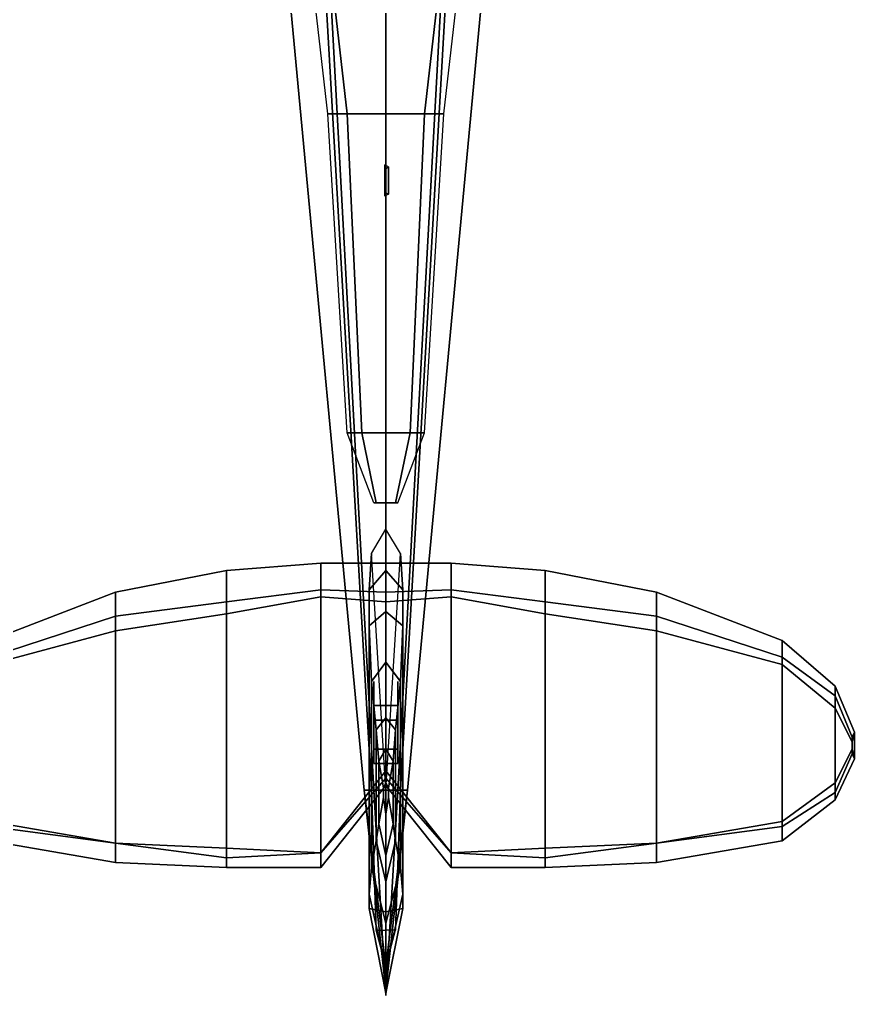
# Model space of a CAD drawing. Header units: millimetres. Extents: x -5.6 to 12, y -5 to 5.
# Drawn here: x -1.517 to 1.94, y -4.98 to -0.94 of the extents above; entities that cross this region are included whole.
import ezdxf

# ---------------------------------------------------------------- set-up
doc = ezdxf.new("R2010")
doc.units = ezdxf.units.MM
for name, color, linetype in [('hull2', 3, 'Continuous'), ('shassis', 4, 'Continuous'), ('wheels', 2, 'Continuous')]:
    doc.layers.add(name, color=color, linetype=linetype)

msp = doc.modelspace()

# ---------------------------------------------------------------- linework, layer by layer
for points in [[(0, -0.63, 2.74), (0, -1.33, 2.68), (0.16, -1.33, 2.6), (0.24, -0.63, 2.64)], [(0.16, -1.33, 2.6), (0.24, -1.33, 2.27), (0.32, -0.63, 2.22), (0.24, -0.63, 2.64)], [(0, -0.82, 2.54), (0, -4.13, 2.41), (0.05, -4.13, 2.33), (0.23, -0.82, 2.46)], [(0.25, -0.82, 1.41), (0.06, -4.13, 1.78), (0, -4.13, 1.72), (0, -0.82, 1.35)], [(0.05, -4.13, 2.33), (0.09, -4.13, 2.12), (0.4, -0.82, 2.03), (0.23, -0.82, 2.46)], [(0.09, -4.13, 1.85), (0.06, -4.13, 1.78), (0.25, -0.82, 1.41), (0.4, -0.82, 1.63)], [(0.09, -4.13, 2.12), (0.09, -4.13, 1.85), (0.4, -0.82, 1.63), (0.4, -0.82, 2.03)], [(0, -1.33, 2.68), (0, -2.65, 2.52), (0.1, -2.65, 2.48), (0.16, -1.33, 2.6)], [(0.1, -2.65, 2.48), (0.16, -2.65, 2.22), (0.24, -1.33, 2.27), (0.16, -1.33, 2.6)], [(0.01, -1.55, 2.64), (-0.005, -1.5415, 2.6415), (-0.005, -1.6543, 3.2816), (0.01, -1.6629, 3.2801)], [(-0.005, -1.5415, 2.6415), (-0.005, -1.5585, 2.6385), (-0.005, -1.6714, 3.2786), (-0.005, -1.6543, 3.2816)], [(-0.005, -1.5585, 2.6385), (0.01, -1.55, 2.64), (0.01, -1.6629, 3.2801), (-0.005, -1.6714, 3.2786)], [(0, -2.65, 2.52), (0, -2.94, 2.45), (0.04, -2.94, 2.43), (0.1, -2.65, 2.48)], [(0.04, -2.94, 2.43), (0.05, -2.94, 2.31), (0.16, -2.65, 2.22), (0.1, -2.65, 2.48)], [(0, -2.94, 2.45), (0, -2.94, 2.31), (0.05, -2.94, 2.31), (0.04, -2.94, 2.43)], [(0.07, -3.3, 2.55), (0.06, -3.15, 2.37), (0, -3.05, 2.45), (0, -3.22, 2.55)], [(0.07, -4.13, 2.55), (0, -4.13, 2.41), (0.06, -3.15, 2.37), (0.07, -3.3, 2.55)], [(0.27, -3.3, 2.2), (0, -3.31, 2.2), (0, -3.19, 2.29), (0.27, -3.19, 2.29)], [(0.27, -3.19, 2.29), (0, -3.19, 2.29), (0, -3.35, 2.36), (0.27, -3.33, 2.36)], [(0.66, -3.35, 2.21), (0.27, -3.3, 2.2), (0.27, -3.19, 2.29), (0.66, -3.22, 2.29)], [(0.66, -3.22, 2.29), (0.27, -3.19, 2.29), (0.27, -3.33, 2.36), (0.66, -3.4, 2.36)], [(0.07, -3.45, 2.94), (0.07, -3.3, 2.55), (0, -3.22, 2.55), (0, -3.39, 2.94)], [(1.12, -3.41, 2.23), (0.66, -3.35, 2.21), (0.66, -3.22, 2.29), (1.12, -3.31, 2.29)], [(1.12, -3.31, 2.29), (0.66, -3.22, 2.29), (0.66, -3.4, 2.36), (1.12, -3.47, 2.36)], [(0.27, -4.39, 2.2), (0, -4.08, 2.2), (0, -3.31, 2.2), (0.27, -3.3, 2.2)], [(0.07, -4.13, 2.94), (0.07, -4.13, 2.55), (0.07, -3.3, 2.55), (0.07, -3.45, 2.94)], [(0.66, -4.37, 2.21), (0.27, -4.39, 2.2), (0.27, -3.3, 2.2), (0.66, -3.35, 2.21)], [(1.64, -3.58, 2.25), (1.12, -3.41, 2.23), (1.12, -3.31, 2.29), (1.64, -3.51, 2.29)], [(1.64, -3.51, 2.29), (1.12, -3.31, 2.29), (1.12, -3.47, 2.36), (1.64, -3.61, 2.36)], [(0, -3.35, 2.36), (0, -4.05, 2.36), (0.27, -4.39, 2.36), (0.27, -3.33, 2.36)], [(0.27, -3.33, 2.36), (0.27, -4.39, 2.36), (0.66, -4.41, 2.36), (0.66, -3.4, 2.36)], [(1.12, -4.35, 2.23), (0.66, -4.37, 2.21), (0.66, -3.35, 2.21), (1.12, -3.41, 2.23)], [(0.06, -3.68, 3.33), (0.07, -3.45, 2.94), (0, -3.39, 2.94), (0, -3.6, 3.33)], [(0.66, -3.4, 2.36), (0.66, -4.41, 2.36), (1.12, -4.35, 2.36), (1.12, -3.47, 2.36)], [(1.64, -4.28, 2.25), (1.12, -4.35, 2.23), (1.12, -3.41, 2.23), (1.64, -3.58, 2.25)], [(0.06, -4.13, 3.33), (0.07, -4.13, 2.94), (0.07, -3.45, 2.94), (0.06, -3.68, 3.33)], [(1.12, -3.47, 2.36), (1.12, -4.35, 2.36), (1.64, -4.26, 2.36), (1.64, -3.61, 2.36)], [(1.86, -3.74, 2.26), (1.64, -3.58, 2.25), (1.64, -3.51, 2.29), (1.86, -3.7, 2.29)], [(1.86, -3.7, 2.29), (1.64, -3.51, 2.29), (1.64, -3.61, 2.36), (1.86, -3.79, 2.34)], [(1.86, -4.14, 2.26), (1.64, -4.28, 2.25), (1.64, -3.58, 2.25), (1.86, -3.74, 2.26)], [(0.04, -3.88, 3.61), (0.06, -3.68, 3.33), (0, -3.6, 3.33), (0, -3.83, 3.61)], [(1.64, -3.61, 2.36), (1.64, -4.26, 2.36), (1.86, -4.1, 2.34), (1.86, -3.79, 2.34)], [(0.04, -4.13, 3.61), (0.06, -4.13, 3.33), (0.06, -3.68, 3.33), (0.04, -3.88, 3.61)], [(1.93, -3.91, 2.27), (1.86, -3.74, 2.26), (1.86, -3.7, 2.29), (1.94, -3.89, 2.29)], [(1.94, -3.89, 2.29), (1.86, -3.7, 2.29), (1.86, -3.79, 2.34), (1.93, -3.93, 2.33)], [(1.93, -3.98, 2.27), (1.86, -4.14, 2.26), (1.86, -3.74, 2.26), (1.93, -3.91, 2.27)], [(1.86, -3.79, 2.34), (1.86, -4.1, 2.34), (1.93, -3.96, 2.33), (1.93, -3.93, 2.33)], [(0.03, -4.01, 3.72), (0.04, -3.88, 3.61), (0, -3.83, 3.61), (0, -3.96, 3.72)], [(0.03, -4.13, 3.72), (0.04, -4.13, 3.61), (0.04, -3.88, 3.61), (0.03, -4.01, 3.72)], [(1.94, -3.89, 2.29), (1.94, -4, 2.29), (1.93, -3.98, 2.27), (1.93, -3.91, 2.27)], [(1.93, -3.93, 2.33), (1.93, -3.96, 2.33), (1.94, -4, 2.29), (1.94, -3.89, 2.29)], [(0.01, -4.12, 3.78), (0.03, -4.01, 3.72), (0, -3.96, 3.72), (0, -4.1, 3.8)], [(1.93, -3.96, 2.33), (1.86, -4.1, 2.34), (1.86, -4.17, 2.29), (1.94, -4, 2.29)], [(1.94, -4, 2.29), (1.86, -4.17, 2.29), (1.86, -4.14, 2.26), (1.93, -3.98, 2.27)], [(0.01, -4.13, 3.78), (0.03, -4.13, 3.72), (0.03, -4.01, 3.72), (0.01, -4.12, 3.78)], [(0.27, -4.39, 2.36), (0, -4.05, 2.36), (0, -4.11, 2.29), (0.27, -4.45, 2.29)], [(0.27, -4.45, 2.29), (0, -4.11, 2.29), (0, -4.08, 2.2), (0.27, -4.39, 2.2)], [(0, -4.1, 3.8), (0, -4.13, 3.8), (0.01, -4.13, 3.78), (0.01, -4.12, 3.78)], [(1.86, -4.1, 2.34), (1.64, -4.26, 2.36), (1.64, -4.34, 2.29), (1.86, -4.17, 2.29)], [(0, -4.96, 2.22), (0, -4.86, 1.97), (0.09, -4.13, 1.85), (0.09, -4.13, 2.12)], [(0, -4.98, 2.34), (0, -4.96, 2.22), (0.09, -4.13, 2.12), (0.05, -4.13, 2.33)], [(0, -4.13, 2.41), (0, -4.98, 2.34), (0, -4.98, 2.34), (0.05, -4.13, 2.33)], [(0, -4.86, 1.97), (0.04, -4.71, 1.81), (0.06, -4.13, 1.78), (0.09, -4.13, 1.85)], [(0.06, -4.13, 1.78), (0.04, -4.71, 1.81), (0, -4.71, 1.81), (0, -4.13, 1.72)], [(0.07, -4.62, 2.55), (0, -4.634, 2.3685), (0, -4.13, 2.41), (0.07, -4.13, 2.55)], [(0, -4.13, 3.8), (0, -4.23, 3.8), (0.01, -4.16, 3.78), (0.01, -4.13, 3.78)], [(0, -4.23, 3.8), (0, -4.4, 3.72), (0.03, -4.27, 3.72), (0.01, -4.16, 3.78)], [(0.01, -4.16, 3.78), (0.03, -4.27, 3.72), (0.03, -4.13, 3.72), (0.01, -4.13, 3.78)], [(0.03, -4.27, 3.72), (0.04, -4.34, 3.61), (0.04, -4.13, 3.61), (0.03, -4.13, 3.72)], [(0.04, -4.34, 3.61), (0.06, -4.45, 3.33), (0.06, -4.13, 3.33), (0.04, -4.13, 3.61)], [(0.06, -4.45, 3.33), (0.07, -4.56, 2.94), (0.07, -4.13, 2.94), (0.06, -4.13, 3.33)], [(0.07, -4.56, 2.94), (0.07, -4.62, 2.55), (0.07, -4.13, 2.55), (0.07, -4.13, 2.94)], [(1.86, -4.17, 2.29), (1.64, -4.34, 2.29), (1.64, -4.28, 2.25), (1.86, -4.14, 2.26)], [(0, -4.4, 3.72), (0, -4.51, 3.61), (0.04, -4.34, 3.61), (0.03, -4.27, 3.72)], [(1.64, -4.26, 2.36), (1.12, -4.35, 2.36), (1.12, -4.43, 2.29), (1.64, -4.34, 2.29)], [(1.64, -4.34, 2.29), (1.12, -4.43, 2.29), (1.12, -4.35, 2.23), (1.64, -4.28, 2.25)], [(0, -4.51, 3.61), (0, -4.68, 3.33), (0.06, -4.45, 3.33), (0.04, -4.34, 3.61)], [(1.12, -4.43, 2.29), (0.66, -4.45, 2.29), (0.66, -4.37, 2.21), (1.12, -4.35, 2.23)], [(1.12, -4.35, 2.36), (0.66, -4.41, 2.36), (0.66, -4.45, 2.29), (1.12, -4.43, 2.29)], [(0.66, -4.45, 2.29), (0.27, -4.45, 2.29), (0.27, -4.39, 2.2), (0.66, -4.37, 2.21)], [(0.66, -4.41, 2.36), (0.27, -4.39, 2.36), (0.27, -4.45, 2.29), (0.66, -4.45, 2.29)], [(0, -4.68, 3.33), (0, -4.87, 2.94), (0.07, -4.56, 2.94), (0.06, -4.45, 3.33)], [(0, -4.87, 2.94), (0, -4.97, 2.55), (0.07, -4.62, 2.55), (0.07, -4.56, 2.94)], [(0, -4.97, 2.55), (0, -4.98, 2.34), (0, -4.634, 2.3685), (0.07, -4.62, 2.55)]]:
    msp.add_3dface(points)
at = {"layer": 'hull2'}
for points in [[(-0.16, -1.33, 2.6), (-0.24, -1.33, 2.27), (-0.32, -0.63, 2.22), (-0.24, -0.63, 2.64)], [(0, -0.63, 2.74), (0, -1.33, 2.68), (-0.16, -1.33, 2.6), (-0.24, -0.63, 2.64)], [(-0.05, -4.13, 2.33), (-0.09, -4.13, 2.12), (-0.4, -0.82, 2.03), (-0.23, -0.82, 2.46)], [(-0.09, -4.13, 1.85), (-0.06, -4.13, 1.78), (-0.25, -0.82, 1.41), (-0.4, -0.82, 1.63)], [(-0.09, -4.13, 2.12), (-0.09, -4.13, 1.85), (-0.4, -0.82, 1.63), (-0.4, -0.82, 2.03)], [(-0.25, -0.82, 1.41), (-0.06, -4.13, 1.78), (0, -4.13, 1.72), (0, -0.82, 1.35)], [(0, -0.82, 2.54), (0, -4.13, 2.41), (-0.05, -4.13, 2.33), (-0.23, -0.82, 2.46)], [(-0.1, -2.65, 2.48), (-0.16, -2.65, 2.22), (-0.24, -1.33, 2.27), (-0.16, -1.33, 2.6)], [(0, -1.33, 2.68), (0, -2.65, 2.52), (-0.1, -2.65, 2.48), (-0.16, -1.33, 2.6)], [(-0.04, -2.94, 2.43), (-0.05, -2.94, 2.31), (-0.16, -2.65, 2.22), (-0.1, -2.65, 2.48)], [(0, -2.65, 2.52), (0, -2.94, 2.45), (-0.04, -2.94, 2.43), (-0.1, -2.65, 2.48)], [(0, -2.94, 2.45), (0, -2.94, 2.31), (-0.05, -2.94, 2.31), (-0.04, -2.94, 2.45)], [(-0.07, -3.3, 2.55), (-0.06, -3.15, 2.37), (0, -3.05, 2.45), (0, -3.22, 2.55)], [(-0.07, -4.13, 2.55), (0, -4.13, 2.41), (-0.06, -3.15, 2.37), (-0.07, -3.3, 2.55)], [(-0.66, -3.22, 2.29), (-0.27, -3.19, 2.29), (-0.27, -3.33, 2.36), (-0.66, -3.4, 2.36)], [(-0.66, -3.35, 2.21), (-0.27, -3.3, 2.2), (-0.27, -3.19, 2.29), (-0.66, -3.22, 2.29)], [(-0.27, -3.19, 2.29), (0, -3.19, 2.29), (0, -3.35, 2.36), (-0.27, -3.33, 2.36)], [(-0.27, -3.3, 2.2), (0, -3.31, 2.2), (0, -3.19, 2.29), (-0.27, -3.19, 2.29)], [(-1.12, -3.41, 2.23), (-0.66, -3.35, 2.21), (-0.66, -3.22, 2.29), (-1.12, -3.31, 2.29)], [(-1.12, -3.31, 2.29), (-0.66, -3.22, 2.29), (-0.66, -3.4, 2.36), (-1.12, -3.47, 2.36)], [(-0.07, -3.45, 2.94), (-0.07, -3.3, 2.55), (0, -3.22, 2.55), (0, -3.39, 2.94)], [(-1.64, -3.51, 2.29), (-1.12, -3.31, 2.29), (-1.12, -3.47, 2.36), (-1.64, -3.61, 2.36)], [(-1.64, -3.58, 2.25), (-1.12, -3.41, 2.23), (-1.12, -3.31, 2.29), (-1.64, -3.51, 2.29)], [(-0.66, -4.37, 2.21), (-0.27, -4.39, 2.2), (-0.27, -3.3, 2.2), (-0.66, -3.35, 2.21)], [(-0.27, -4.39, 2.2), (0, -4.08, 2.2), (0, -3.31, 2.2), (-0.27, -3.3, 2.2)], [(-0.07, -4.13, 2.94), (-0.07, -4.13, 2.55), (-0.07, -3.3, 2.55), (-0.07, -3.45, 2.94)], [(-1.12, -4.35, 2.23), (-0.66, -4.37, 2.21), (-0.66, -3.35, 2.21), (-1.12, -3.41, 2.23)], [(-0.27, -3.33, 2.36), (-0.27, -4.39, 2.36), (-0.66, -4.41, 2.36), (-0.66, -3.4, 2.36)], [(0, -3.35, 2.36), (0, -4.05, 2.36), (-0.27, -4.39, 2.36), (-0.27, -3.33, 2.36)], [(-0.06, -3.68, 3.33), (-0.07, -3.45, 2.94), (0, -3.39, 2.94), (0, -3.6, 3.33)], [(-1.64, -4.28, 2.25), (-1.12, -4.35, 2.23), (-1.12, -3.41, 2.23), (-1.64, -3.58, 2.25)], [(-0.66, -3.4, 2.36), (-0.66, -4.41, 2.36), (-1.12, -4.35, 2.36), (-1.12, -3.47, 2.36)], [(-1.12, -3.47, 2.36), (-1.12, -4.35, 2.36), (-1.64, -4.26, 2.36), (-1.64, -3.61, 2.36)], [(-0.06, -4.13, 3.33), (-0.07, -4.13, 2.94), (-0.07, -3.45, 2.94), (-0.06, -3.68, 3.33)], [(-0.04, -3.88, 3.61), (-0.06, -3.68, 3.33), (0, -3.6, 3.33), (0, -3.83, 3.61)], [(-0.04, -4.13, 3.61), (-0.06, -4.13, 3.33), (-0.06, -3.68, 3.33), (-0.04, -3.88, 3.61)], [(-0.03, -4.01, 3.72), (-0.04, -3.88, 3.61), (0, -3.83, 3.61), (0, -3.96, 3.72)], [(-0.03, -4.13, 3.72), (-0.04, -4.13, 3.61), (-0.04, -3.88, 3.61), (-0.03, -4.01, 3.72)], [(-0.01, -4.12, 3.78), (-0.03, -4.01, 3.72), (0, -3.96, 3.72), (0, -4.1, 3.8)], [(-0.01, -4.13, 3.78), (-0.03, -4.13, 3.72), (-0.03, -4.01, 3.72), (-0.01, -4.12, 3.78)], [(-0.27, -4.39, 2.36), (0, -4.05, 2.36), (0, -4.11, 2.29), (-0.27, -4.45, 2.29)], [(-0.27, -4.45, 2.29), (0, -4.11, 2.29), (0, -4.08, 2.2), (-0.27, -4.39, 2.2)], [(0, -4.1, 3.8), (0, -4.13, 3.8), (-0.01, -4.13, 3.78), (-0.01, -4.12, 3.78)], [(0, -4.98, 2.34), (0, -4.96, 2.22), (-0.09, -4.13, 2.12), (-0.05, -4.13, 2.33)], [(0, -4.96, 2.22), (0, -4.86, 1.97), (-0.09, -4.13, 1.85), (-0.09, -4.13, 2.12)], [(0, -4.86, 1.97), (-0.04, -4.71, 1.81), (-0.06, -4.13, 1.78), (-0.09, -4.13, 1.85)], [(-0.06, -4.45, 3.33), (-0.07, -4.56, 2.94), (-0.07, -4.13, 2.94), (-0.06, -4.13, 3.33)], [(-0.07, -4.56, 2.94), (-0.07, -4.62, 2.55), (-0.07, -4.13, 2.55), (-0.07, -4.13, 2.94)], [(-0.07, -4.62, 2.55), (0, -4.634, 2.3685), (0, -4.13, 2.41), (-0.07, -4.13, 2.55)], [(-0.04, -4.34, 3.61), (-0.06, -4.45, 3.33), (-0.06, -4.13, 3.33), (-0.04, -4.13, 3.61)], [(-0.06, -4.13, 1.78), (-0.04, -4.71, 1.81), (0, -4.71, 1.81), (0, -4.13, 1.72)], [(0, -4.13, 2.41), (0, -4.98, 2.34), (0, -4.98, 2.34), (-0.05, -4.13, 2.33)], [(-0.03, -4.27, 3.72), (-0.04, -4.34, 3.61), (-0.04, -4.13, 3.61), (-0.03, -4.13, 3.72)], [(-0.01, -4.16, 3.78), (-0.03, -4.27, 3.72), (-0.03, -4.13, 3.72), (-0.01, -4.13, 3.78)], [(0, -4.23, 3.8), (0, -4.4, 3.72), (-0.03, -4.27, 3.72), (-0.01, -4.16, 3.78)], [(0, -4.13, 3.8), (0, -4.23, 3.8), (-0.01, -4.16, 3.78), (-0.01, -4.13, 3.78)], [(-1.64, -4.26, 2.36), (-1.12, -4.35, 2.36), (-1.12, -4.43, 2.29), (-1.64, -4.34, 2.29)], [(-1.64, -4.34, 2.29), (-1.12, -4.43, 2.29), (-1.12, -4.35, 2.23), (-1.64, -4.28, 2.25)], [(0, -4.4, 3.72), (0, -4.51, 3.61), (-0.04, -4.34, 3.61), (-0.03, -4.27, 3.72)], [(-1.12, -4.43, 2.29), (-0.66, -4.45, 2.29), (-0.66, -4.37, 2.21), (-1.12, -4.35, 2.23)], [(-1.12, -4.35, 2.36), (-0.66, -4.41, 2.36), (-0.66, -4.45, 2.29), (-1.12, -4.43, 2.29)], [(0, -4.51, 3.61), (0, -4.68, 3.33), (-0.06, -4.45, 3.33), (-0.04, -4.34, 3.61)], [(-0.66, -4.45, 2.29), (-0.27, -4.45, 2.29), (-0.27, -4.39, 2.2), (-0.66, -4.37, 2.21)], [(-0.66, -4.41, 2.36), (-0.27, -4.39, 2.36), (-0.27, -4.45, 2.29), (-0.66, -4.45, 2.29)], [(0, -4.68, 3.33), (0, -4.87, 2.94), (-0.07, -4.56, 2.94), (-0.06, -4.45, 3.33)], [(0, -4.87, 2.94), (0, -4.97, 2.55), (-0.07, -4.62, 2.55), (-0.07, -4.56, 2.94)], [(0, -4.97, 2.55), (0, -4.98, 2.34), (0, -4.634, 2.3685), (-0.07, -4.62, 2.55)]]:
    msp.add_3dface(points, dxfattribs=at)
at = {"layer": 'shassis'}
for points in [[(-0.05, -3.77, 1.62), (-0.05, -3.72, 1.54), (-0.05, -3.68, 1.59), (-0.05, -3.76, 1.65)], [(-0.05, -3.76, 1.65), (-0.05, -3.68, 1.59), (-0.05, -3.68, 1.7), (-0.05, -3.76, 1.7)], [(0.05, -3.76, 1.65), (0.05, -3.68, 1.59), (0.05, -3.68, 1.7), (0.05, -3.76, 1.7)], [(0.05, -3.77, 1.62), (0.05, -3.72, 1.54), (0.05, -3.68, 1.59), (0.05, -3.76, 1.65)], [(-0.05, -3.92, 1.52), (-0.05, -3.92, 1.48), (-0.05, -3.72, 1.54), (-0.05, -3.77, 1.62)], [(0.05, -3.92, 1.52), (0.05, -3.92, 1.48), (0.05, -3.72, 1.54), (0.05, -3.77, 1.62)]]:
    msp.add_3dface(points, dxfattribs=at)
at = {"layer": 'wheels'}
for points in [[(0.05, -3.84, 1.6139), (0.05, -3.78, 1.51), (-0.05, -3.78, 1.51), (-0.05, -3.84, 1.6139)], [(0.05, -3.78, 1.51), (0.05, -3.84, 1.4061), (-0.05, -3.84, 1.4061), (-0.05, -3.78, 1.51)], [(-0.05, -3.96, 1.4061), (-0.05, -3.84, 1.6139), (-0.05, -3.78, 1.51), (-0.05, -3.84, 1.4061)], [(0.05, -4.02, 1.51), (0.05, -3.78, 1.51), (0.05, -3.84, 1.6139), (0.05, -3.96, 1.6139)], [(0.05, -3.96, 1.4061), (0.05, -3.84, 1.4061), (0.05, -3.78, 1.51), (0.05, -4.02, 1.51)], [(0.05, -3.96, 1.6139), (0.05, -3.84, 1.6139), (-0.05, -3.84, 1.6139), (-0.05, -3.96, 1.6139)], [(0.05, -3.84, 1.4061), (0.05, -3.96, 1.4061), (-0.05, -3.96, 1.4061), (-0.05, -3.84, 1.4061)], [(-0.05, -4.02, 1.51), (-0.05, -3.96, 1.6139), (-0.05, -3.84, 1.6139), (-0.05, -3.96, 1.4061)], [(0.05, -4.02, 1.51), (0.05, -3.96, 1.6139), (-0.05, -3.96, 1.6139), (-0.05, -4.02, 1.51)], [(0.05, -3.96, 1.4061), (0.05, -4.02, 1.51), (-0.05, -4.02, 1.51), (-0.05, -3.96, 1.4061)]]:
    msp.add_3dface(points, dxfattribs=at)

doc.saveas('drawing.dxf')
